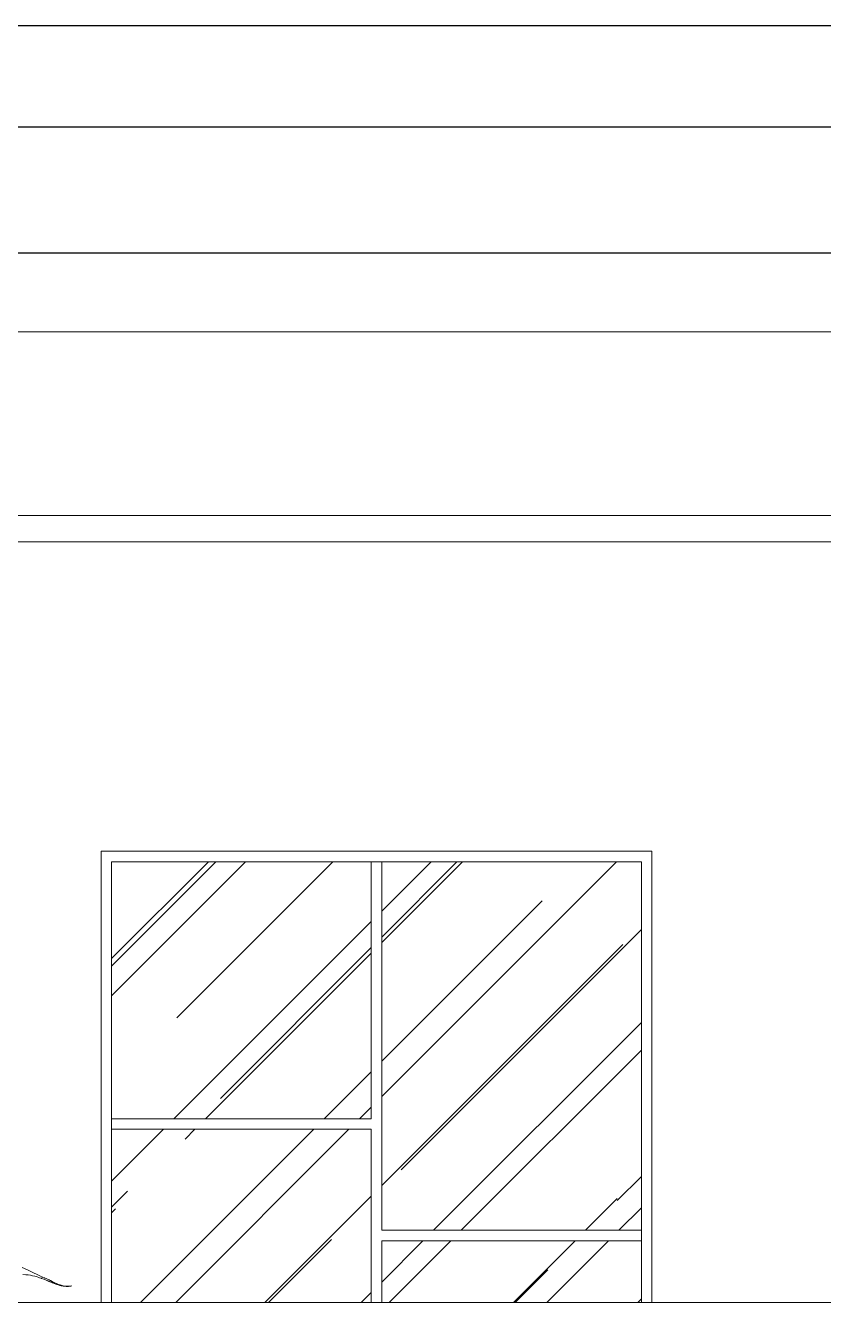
# Model space of a CAD drawing. Header units: inches. Extents: x 249 to 1192, y -18 to 440.
# Drawn here: x 620.026 to 623.068, y 240.599 to 245.467 of the extents above; entities that cross this region are included whole.
import ezdxf

# ---------------------------------------------------------------- set-up
doc = ezdxf.new("R2010")
doc.units = ezdxf.units.IN
doc.header["$MEASUREMENT"] = 0
doc.layers.add('ATAP', color=123, linetype='Continuous')
doc.layers.add('KOLOM', color=5, linetype='Continuous')
for name, color, linetype, lineweight in [('BALOK', 3, 'Continuous', 20), ('KACA', 141, 'Continuous', 30), ('KUSEN', 16, 'Continuous', 15), ('VEGETASI', 60, 'Continuous', 0)]:
    doc.layers.add(name, color=color, linetype=linetype, lineweight=lineweight)

# ---------------------------------------------------------------- blocks, each defined once
blk = doc.blocks.new('tanaman')
for p, q in [((585.0383, 359.9314), (585.0265, 359.9257)), ((585.0383, 359.9314), (585.029, 359.9271)), ((585.0455, 359.9349), (585.0383, 359.9314)), ((585.0647, 359.9448), (585.0455, 359.9349)), ((585.0659, 359.932), (585.0573, 359.9298)), ((585.0647, 359.9448), (585.0855, 359.9549)), ((585.0719, 359.9332), (585.0659, 359.932)), ((585.0745, 359.9337), (585.0719, 359.9332)), ((585.0831, 359.935), (585.0745, 359.9337)), ((585.0905, 359.9358), (585.0831, 359.935)), ((585.0855, 359.9549), (585.1058, 359.9631)), ((585.0917, 359.9359), (585.0905, 359.9358)), ((585.1035, 359.9363), (585.0917, 359.9359)), ((584.9159, 359.893), (584.9208, 359.8923)), ((584.9205, 359.8923), (584.9159, 359.893)), ((584.9226, 359.892), (584.9205, 359.8923)), ((584.9208, 359.8923), (584.9228, 359.892)), ((584.9294, 359.8914), (584.9226, 359.892)), ((584.9228, 359.892), (584.9296, 359.8916)), ((584.936, 359.8913), (584.9294, 359.8914)), ((584.9296, 359.8916), (584.935, 359.8917)), ((584.935, 359.8917), (584.9364, 359.8918)), ((584.9384, 359.8914), (584.936, 359.8913)), ((584.9364, 359.8918), (584.9404, 359.8921)), ((584.941, 359.8916), (584.9384, 359.8914)), ((584.9438, 359.8926), (584.9404, 359.8921)), ((584.9427, 359.8917), (584.941, 359.8916)), ((584.9492, 359.8925), (584.9427, 359.8917)), ((584.9592, 359.8948), (584.9438, 359.8926)), ((584.9438, 359.8926), (584.9498, 359.8937)), ((584.9492, 359.8925), (584.9574, 359.894)), ((584.9556, 359.8938), (584.9492, 359.8925)), ((584.9498, 359.8937), (584.9564, 359.8954)), ((584.9568, 359.894), (584.9556, 359.8938)), ((584.9564, 359.8954), (584.9609, 359.8968)), ((584.9619, 359.8953), (584.9568, 359.894)), ((584.9609, 359.8968), (584.9613, 359.8969)), ((584.9609, 359.8968), (584.9613, 359.8969)), ((584.9609, 359.8968), (584.9613, 359.8969)), ((584.9609, 359.8968), (584.9613, 359.8969)), ((584.9609, 359.8968), (584.9613, 359.8969)), ((584.9609, 359.8968), (584.9613, 359.8969)), ((584.9613, 359.8969), (584.9629, 359.8974)), ((584.9613, 359.8969), (584.9613, 359.8969)), ((584.968, 359.897), (584.9619, 359.8953)), ((584.9629, 359.8974), (584.9692, 359.8998)), ((584.968, 359.897), (584.9773, 359.8997)), ((584.9738, 359.899), (584.968, 359.897)), ((584.9692, 359.8998), (584.9754, 359.9023)), ((584.9741, 359.8991), (584.9738, 359.899)), ((584.9756, 359.8996), (584.9741, 359.8991)), ((584.9754, 359.9023), (584.9813, 359.905)), ((584.9794, 359.901), (584.9756, 359.8996)), ((584.9959, 359.9071), (584.9773, 359.8997)), ((584.9848, 359.9031), (584.9794, 359.901)), ((584.9813, 359.905), (584.9816, 359.9052)), ((584.9816, 359.9052), (584.9837, 359.9062)), ((584.9837, 359.9062), (584.987, 359.9078)), ((584.9898, 359.9051), (584.9848, 359.9031)), ((584.987, 359.9078), (584.9977, 359.9132)), ((584.9944, 359.9069), (584.9898, 359.9051)), ((584.9979, 359.9083), (584.9944, 359.9069)), ((584.9959, 359.9071), (585.0037, 359.9106)), ((584.9977, 359.9132), (584.9986, 359.9136)), ((584.9979, 359.9083), (585.0165, 359.9164)), ((584.999, 359.9087), (584.9979, 359.9083)), ((584.9986, 359.9136), (585.0031, 359.9159)), ((585.0037, 359.9106), (584.999, 359.9087)), ((585.0031, 359.9159), (585.0069, 359.9177)), ((585.0139, 359.9147), (585.0037, 359.9106)), ((585.0069, 359.9177), (585.0089, 359.9186)), ((585.0089, 359.9186), (585.0148, 359.9213)), ((585.0145, 359.9149), (585.0139, 359.9147)), ((585.0229, 359.9183), (585.0145, 359.9149)), ((585.0148, 359.9213), (585.0187, 359.9229)), ((585.0187, 359.9229), (585.021, 359.9239)), ((585.021, 359.9239), (585.0273, 359.9265)), ((585.0314, 359.9215), (585.0229, 359.9183)), ((585.0273, 359.9265), (585.029, 359.9271)), ((585.029, 359.9271), (585.0284, 359.9268)), ((585.0334, 359.9222), (585.0314, 359.9215)), ((585.04, 359.9245), (585.0334, 359.9222)), ((585.0422, 359.9252), (585.04, 359.9245)), ((585.0486, 359.9273), (585.0422, 359.9252)), ((585.0528, 359.9286), (585.0486, 359.9273)), ((585.0573, 359.9298), (585.0528, 359.9286))]:
    blk.add_line(p, q)
blk = doc.blocks.new('TAMPAK SAMPING KANAN')
at = {"layer": 'KACA'}
h = blk.add_hatch(dxfattribs=at)
h.set_pattern_fill('AR-RROOF', color=256, scale=0.5, angle=45, style=0)
h.set_pattern_definition([(45, (585.11526, 298.4538), (0.424264, 1.131371), [7.5, -1, 2.5, -0.5]), (45, (585.4087, 299.1008), (-0.8237794, 0.1166726), [1.5, -0.165, 3, -0.375]), (45, (584.9915, 298.93112), (1.6015969, 2.0753584), [4, -0.7, 2, -0.5])])
h.paths.add_polyline_path([(621.3436, 242.2792), (620.3537, 242.2792), (620.3537, 241.2992), (621.3436, 241.2992)])
h.paths.add_polyline_path([(622.3735, 240.8742), (622.3735, 242.2792), (621.3836, 242.2792), (621.3836, 240.8742)])
h.paths.add_polyline_path([(620.3537, 240.5992), (621.3436, 240.5992), (621.3436, 241.2592), (620.3537, 241.2592)])
h.paths.add_polyline_path([(621.3836, 240.5992), (622.3735, 240.5992), (622.3735, 240.8342), (621.3836, 240.8342)])
at = {"layer": 'ATAP'}
for points in [[(617.972, 245.4671), (644.7519, 245.4671), (644.7634, 245.5054), (617.9605, 245.5054), (617.972, 245.4671)], [(618.1117, 245.4671), (618.2523, 245.0808), (644.4716, 245.0808), (644.6121, 245.4671)]]:
    blk.add_lwpolyline(points, dxfattribs=at)
blk.add_lwpolyline([(643.7122, 244.5992), (619.0132, 244.5992), (619.0132, 245.0808), (643.7122, 245.0808)], close=True, dxfattribs=at)
at = {"layer": 'BALOK'}
for points in [[(646.7617, 244.5992), (616.5377, 244.5992), (616.5377, 244.2992), (646.7617, 244.2992)], [(616.7877, 244.2992), (646.5117, 244.2992), (646.5117, 243.5992), (616.7877, 243.5992)], [(646.7617, 243.5992), (616.5377, 243.5992), (616.5377, 243.4992), (646.7617, 243.4992)]]:
    blk.add_lwpolyline(points, close=True, dxfattribs=at)
blk.add_lwpolyline([(616.5877, 240.5992), (627.0127, 240.5992)], dxfattribs=at)
at = {"layer": 'KUSEN'}
for points in [[(622.4135, 240.5992), (622.4135, 242.3192), (620.3137, 242.3192), (620.3137, 240.5992)], [(622.3735, 240.5992), (622.3735, 242.2792), (620.3537, 242.2792), (620.3537, 240.5992)], [(620.3537, 240.5992), (620.3537, 241.2592), (621.3436, 241.2592), (621.3436, 240.5992)], [(622.3735, 240.5992), (622.3735, 240.8342), (621.3836, 240.8342), (621.3836, 240.5992)]]:
    blk.add_lwpolyline(points, dxfattribs=at)
for points in [[(620.3537, 241.2992), (621.3436, 241.2992), (621.3436, 242.2792), (620.3537, 242.2792)], [(621.3836, 242.2792), (622.3735, 242.2792), (622.3735, 240.8742), (621.3836, 240.8742)]]:
    blk.add_lwpolyline(points, close=True, dxfattribs=at)
at = {"layer": 'VEGETASI', "xscale": -1}
blk.add_blockref('tanaman', (1205.1187, -119.2309), dxfattribs=at)

msp = doc.modelspace()

# ---------------------------------------------------------------- block references
at = {"layer": 'KOLOM'}
msp.add_blockref('TAMPAK SAMPING KANAN', (0, 0), dxfattribs=at)

doc.saveas('drawing.dxf')
